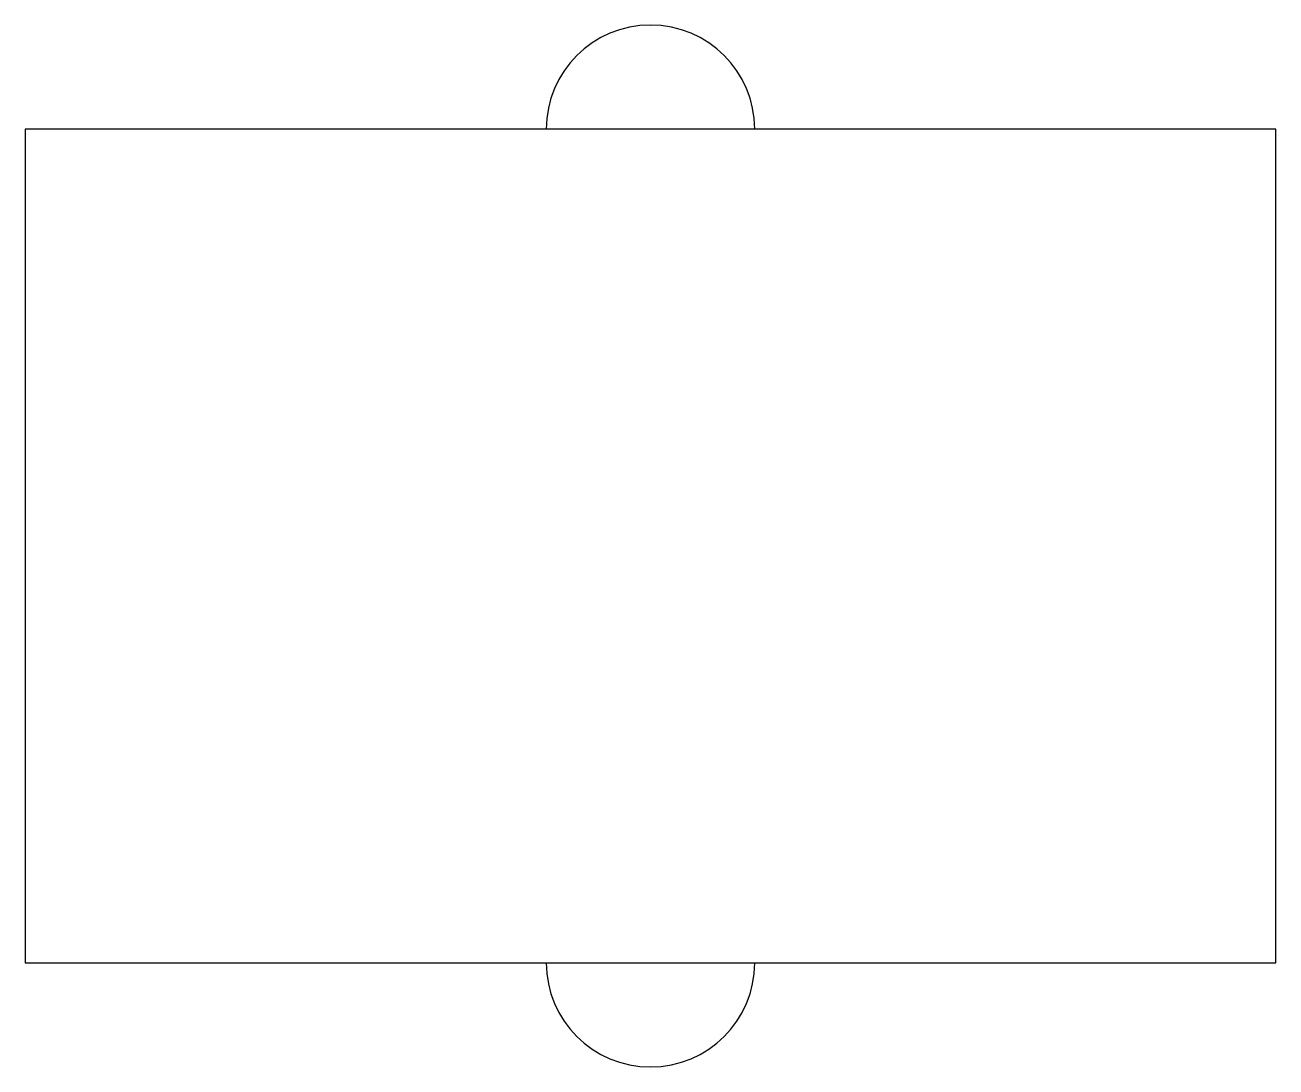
# Model space of a CAD drawing. Header units: metres. Extents: x 0 to 60, y -5 to 45.
import ezdxf

# ---------------------------------------------------------------- set-up
doc = ezdxf.new("R2010")
doc.units = ezdxf.units.M

msp = doc.modelspace()

# ---------------------------------------------------------------- linework, layer by layer
for p, q in [((60, 40), (0, 40)), ((0, 40), (0, 0)), ((60, 0), (60, 40)), ((0, 0), (60, 0))]:
    msp.add_line(p, q)
for centre, start, end in [((30, 40), 0, 180), ((30, 0), 180, 360)]:
    msp.add_arc(centre, 5, start, end)

doc.saveas('drawing.dxf')
